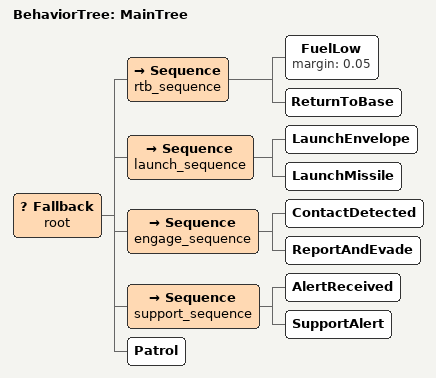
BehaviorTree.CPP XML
<root main_tree_to_execute="MainTree">
  <BehaviorTree ID="MainTree">
    <Fallback name="root">

      <Sequence name="rtb_sequence">
        <FuelLow margin="0.05"/>
        <ReturnToBase/>
      </Sequence>

      <Sequence name="launch_sequence">
        <LaunchEnvelope/>
        <LaunchMissile/>
      </Sequence>

      <Sequence name="engage_sequence">
        <ContactDetected/>
        <ReportAndEvade/>
      </Sequence>

      <Sequence name="support_sequence">
        <AlertReceived/>
        <SupportAlert/>
      </Sequence>

      <Patrol/>

    </Fallback>
  </BehaviorTree>
</root>
